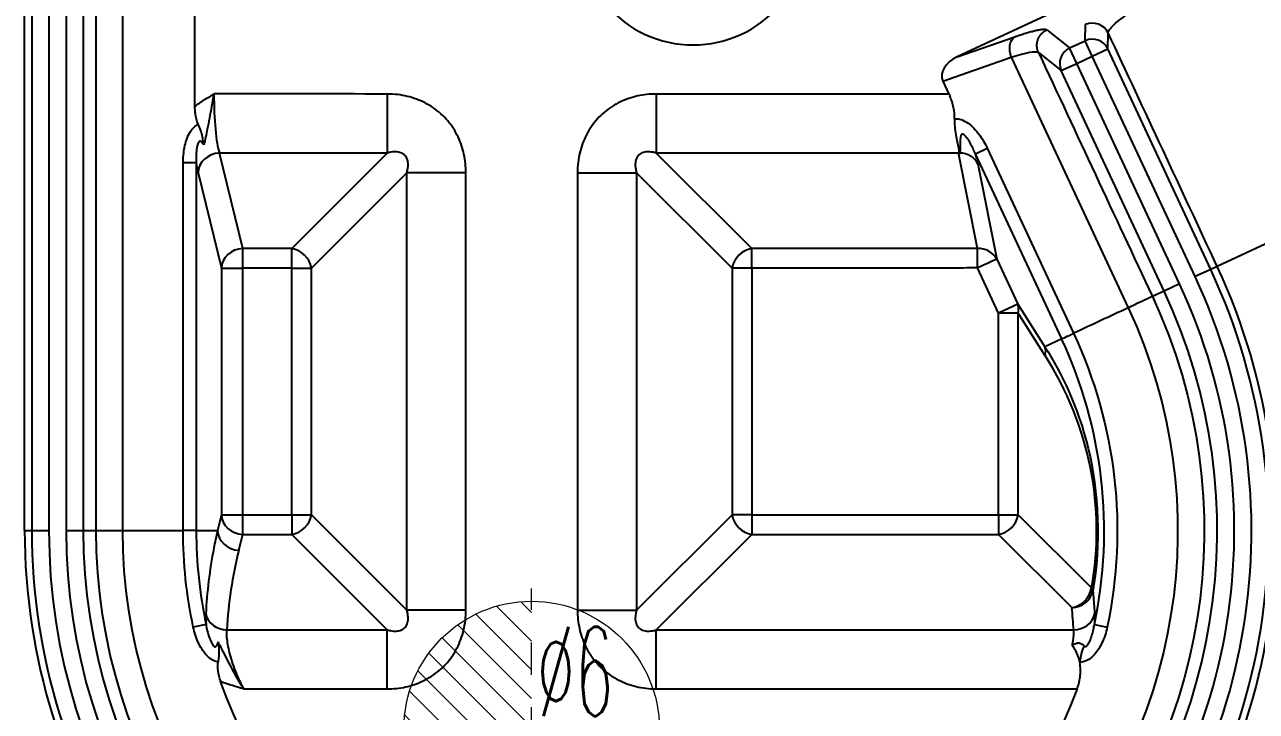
# Model space of a CAD drawing. Header units: millimetres. Extents: x 2595 to 3308, y 1499 to 1823.
# Drawn here: x 2704.09 to 2733.02, y 1628.77 to 1644.91 of the extents above; entities that cross this region are included whole.
import ezdxf
from ezdxf.lldxf.tags import DXFTag

# ---------------------------------------------------------------- set-up
doc = ezdxf.new("R2010")
doc.units = ezdxf.units.MM
doc.linetypes.add('CENTER', pattern=[2, 1.25, -0.25, 0.25, -0.25])
doc.layers.add('5', color=7, linetype='Continuous', true_color=0xffffff)
doc.layers.add('epin', color=13, linetype='Continuous', lineweight=9)
doc.styles.add('TXT05', font='txt.shx', dxfattribs={"width": 0.5, "bigfont": 'gbcbig.shx'})
tags = doc.linetypes.add('DASHED', pattern=[25.72, 12.86, -12.86]).pattern_tags.tags
tags[6:7] = [DXFTag(74, 4), DXFTag(75, 0), DXFTag(340, '0'), DXFTag(46, 0.0), DXFTag(50, 0.0), DXFTag(44, 0.0), DXFTag(45, 0.0)]
tags[4:5] = [DXFTag(74, 4), DXFTag(75, 0), DXFTag(340, '0'), DXFTag(46, 0.0), DXFTag(50, 0.0), DXFTag(44, 0.0), DXFTag(45, 0.0)]

# ---------------------------------------------------------------- blocks, each defined once
blk = doc.blocks.new('epin_ejp_6')
at = {"layer": 'epin'}
h = blk.add_hatch(dxfattribs=at)
h.set_pattern_fill('_ANSI31', color=123, scale=0.15, angle=90, style=0)
h.set_pattern_definition([(135, (-2656.51364, 153.2396), (-0.336759605, -0.336759605), [])])
h.paths.add_polyline_path([(0, 3, 0.414214), (-3, 0), (0, 0)])
h.paths.add_polyline_path([(3, 0), (0, 0), (0, -3, 0.414214)])
at = {"layer": 'epin', "color": 1, "linetype": 'CENTER', "ltscale": 3.048}
for p, q in [((0, -3.3), (0, 3.3)), ((-3.3, 0), (3.3, 0))]:
    blk.add_line(p, q, dxfattribs=at)
at = {"layer": 'epin'}
blk.add_circle((0, 0), 3, dxfattribs=at)
at = {"layer": 'epin', "color": 6, "style": 'TXT05', "width": 0.5}
blk.add_text('%%c6', height=2.1, dxfattribs=at).set_placement((0.12, 0.3))

msp = doc.modelspace()

# ---------------------------------------------------------------- linework, layer by layer
at = {"layer": '5', "color": 7, "linetype": 'Continuous'}
for p, q in [((2704.26, 1677.283), (2704.26, 1633.019)), ((2704.662, 1677.283), (2704.662, 1633.019)), ((2705.065, 1677.283), (2705.065, 1633.019)), ((2705.467, 1677.283), (2705.467, 1633.019)), ((2705.772, 1633.019), (2705.772, 1663.428)), ((2704.091, 1633.019), (2704.091, 1659.711)), ((2733.675, 1647.733), (2725.989, 1644.149)), ((2708.09, 1642.992), (2708.09, 1645.899)), ((2728.997, 1644.532), (2729.007, 1644.909)), ((2725.989, 1644.149), (2727.346, 1644.624)), ((2728.097, 1644.786), (2728.631, 1644.361)), ((2729.53, 1644.339), (2729.54, 1644.716)), ((2727.902, 1644.253), (2728.436, 1643.828)), ((2728.631, 1644.361), (2728.997, 1644.532)), ((2728.8, 1643.998), (2728.631, 1644.361)), ((2729.166, 1644.169), (2728.997, 1644.532)), ((2729.166, 1644.169), (2729.53, 1644.339)), ((2731.946, 1639.157), (2729.53, 1644.339)), ((2725.657, 1643.582), (2727.264, 1644.144)), ((2727.264, 1644.144), (2730.011, 1638.254)), ((2728.436, 1643.828), (2728.8, 1643.998)), ((2728.8, 1643.998), (2729.166, 1644.169)), ((2731.216, 1638.817), (2728.8, 1643.998)), ((2731.582, 1638.987), (2729.166, 1644.169)), ((2730.852, 1638.647), (2728.436, 1643.828)), ((2725.657, 1643.582), (2725.799, 1643.278)), ((2712.607, 1643.278), (2712.607, 1641.891)), ((2725.799, 1643.278), (2718.924, 1643.278)), ((2718.924, 1643.278), (2718.924, 1641.891)), ((2726.419, 1641.874), (2726.698, 1642.004)), ((2726.698, 1642.004), (2728.726, 1637.655)), ((2738.291, 1642.115), (2732.099, 1639.228)), ((2708.121, 1641.662), (2707.813, 1641.662)), ((2707.813, 1633.019), (2707.813, 1641.662)), ((2708.121, 1641.662), (2708.121, 1633.019)), ((2709.213, 1639.648), (2708.664, 1641.891)), ((2712.607, 1641.891), (2708.664, 1641.891)), ((2712.607, 1641.891), (2710.363, 1639.648)), ((2718.924, 1641.891), (2721.168, 1639.648)), ((2726.041, 1641.891), (2718.924, 1641.891)), ((2726.468, 1639.648), (2726.033, 1641.86)), ((2728.447, 1637.525), (2726.419, 1641.874)), ((2708.164, 1641.429), (2708.713, 1639.186)), ((2713.069, 1641.429), (2710.826, 1639.186)), ((2714.455, 1641.429), (2713.069, 1641.429)), ((2713.069, 1631.148), (2713.069, 1641.429)), ((2714.455, 1631.148), (2714.455, 1641.429)), ((2717.076, 1641.429), (2717.076, 1631.148)), ((2717.076, 1641.429), (2718.462, 1641.429)), ((2718.462, 1641.429), (2720.705, 1639.186)), ((2718.462, 1641.429), (2718.462, 1631.148)), ((2726.481, 1641.641), (2726.921, 1639.398)), ((2710.363, 1639.648), (2709.213, 1639.648)), ((2709.213, 1639.186), (2709.213, 1639.648)), ((2710.363, 1639.186), (2710.363, 1639.648)), ((2726.468, 1639.648), (2721.168, 1639.648)), ((2721.168, 1639.186), (2721.168, 1639.648)), ((2726.468, 1639.19), (2726.468, 1639.648)), ((2726.92, 1639.399), (2727.416, 1638.337)), ((2708.713, 1639.186), (2709.213, 1639.186)), ((2708.713, 1639.186), (2708.713, 1633.391)), ((2710.363, 1639.186), (2709.213, 1639.186)), ((2709.213, 1633.391), (2709.213, 1639.186)), ((2710.363, 1633.391), (2710.363, 1639.186)), ((2710.363, 1639.186), (2710.826, 1639.186)), ((2710.826, 1633.391), (2710.826, 1639.186)), ((2720.705, 1639.186), (2720.705, 1633.391)), ((2721.168, 1639.186), (2720.705, 1639.186)), ((2721.168, 1639.186), (2721.168, 1633.391)), ((2726.962, 1638.125), (2726.466, 1639.19)), ((2731.946, 1639.157), (2731.582, 1638.987)), ((2732.099, 1639.228), (2731.946, 1639.157)), ((2731.216, 1638.817), (2730.852, 1638.647)), ((2730.852, 1638.647), (2730.576, 1638.518)), ((2727.416, 1638.337), (2726.962, 1638.125)), ((2727.416, 1638.337), (2728.052, 1637.341)), ((2726.962, 1633.391), (2726.962, 1638.125)), ((2727.425, 1638.125), (2726.962, 1638.125)), ((2727.425, 1633.391), (2727.425, 1638.125)), ((2728.061, 1637.129), (2727.425, 1638.125)), ((2728.447, 1637.525), (2728.052, 1637.341)), ((2708.713, 1633.391), (2708.622, 1633.019)), ((2708.713, 1633.391), (2709.213, 1633.391)), ((2709.213, 1632.929), (2709.213, 1633.391)), ((2709.213, 1633.391), (2710.363, 1633.391)), ((2710.363, 1633.391), (2710.826, 1633.391)), ((2710.363, 1633.391), (2710.363, 1632.929)), ((2713.069, 1631.148), (2710.826, 1633.391)), ((2718.462, 1631.148), (2720.705, 1633.391)), ((2721.168, 1633.391), (2720.705, 1633.391)), ((2721.168, 1633.391), (2721.168, 1632.929)), ((2721.168, 1633.391), (2726.962, 1633.391)), ((2726.962, 1633.391), (2727.425, 1633.391)), ((2726.962, 1633.391), (2726.962, 1632.929)), ((2729.146, 1631.67), (2727.425, 1633.391)), ((2704.091, 1633.019), (2704.26, 1633.019)), ((2704.26, 1633.019), (2704.662, 1633.019)), ((2705.065, 1633.019), (2705.467, 1633.019)), ((2705.467, 1633.019), (2705.772, 1633.019)), ((2709.122, 1632.557), (2709.213, 1632.929)), ((2709.213, 1632.929), (2710.363, 1632.929)), ((2712.607, 1630.686), (2710.363, 1632.929)), ((2718.924, 1630.686), (2721.168, 1632.929)), ((2721.168, 1632.929), (2726.962, 1632.929)), ((2728.684, 1631.208), (2726.962, 1632.929)), ((2714.455, 1631.148), (2713.069, 1631.148)), ((2717.076, 1631.148), (2718.462, 1631.148)), ((2708.352, 1630.811), (2708.051, 1630.747)), ((2708.839, 1630.686), (2712.607, 1630.686)), ((2712.607, 1629.299), (2712.607, 1630.686)), ((2718.924, 1629.299), (2718.924, 1630.686)), ((2718.924, 1630.686), (2728.728, 1630.686)), ((2729.215, 1630.811), (2729.516, 1630.747)), ((2709.234, 1629.3), (2712.607, 1629.299)), ((2718.924, 1629.299), (2728.809, 1629.299))]:
    msp.add_line(p, q, dxfattribs=at)
at = {"layer": '5', "color": 7, "linetype": 'DASHED'}
for radius, end in [(100.626, 234.0354), (100.625, 234.03501)]:
    msp.add_arc((2754.999, 1673.259), radius, 102.90589, end, dxfattribs=at)
at = {"layer": '5', "color": 7, "linetype": 'Continuous'}
for centre, radius, start, end in [((2754.999, 1673.259), 100.6, 102.90589, 234.03401), ((2754.999, 1673.259), 100.123, 102.90589, 234.02644), ((2754.999, 1673.259), 99.119, 102.39547, 234.08239), ((2754.999, 1667.223), 85.99, 192.44405, 257.55596), ((2754.999, 1667.223), 84.657, 193.18178, 256.81814), ((2754.999, 1667.223), 82.318, 194.94026, 255.05974), ((2719.789, 1647.103), 2.672, 220.2252, 319.7748), ((2718.783, 1633.019), 23.828, 180, 25), ((2718.783, 1633.019), 23.204, 180, 25), ((2718.783, 1633.019), 22.9, 180, 25), ((2718.783, 1633.019), 22.498, 180, 25), ((2718.783, 1633.019), 22.094, 180, 25), ((2718.783, 1633.019), 21.692, 180, 25), ((2718.783, 1633.019), 21.524, 180, 25), ((2718.783, 1633.019), 14.692, 180, 25), ((2718.783, 1633.019), 14.524, 180, 25), ((2718.783, 1633.019), 14.122, 180, 25), ((2718.783, 1633.019), 13.718, 180, 25), ((2718.783, 1633.019), 13.316, 180, 25), ((2718.783, 1633.019), 10.662, 348.0479, 25), ((2718.783, 1633.019), 10.662, 180, 191.9521)]:
    msp.add_arc(centre, radius, start, end, dxfattribs=at)
at = {"layer": '5', "color": 7, "linetype": 'Continuous', "extrusion": (0, 0, -1)}
for centre, radius, start, end in [((-2754.999, 1673.259), 99.621, 305.95801, 77.60453), ((-2754.999, 1673.259), 99.091, 305.91463, 77.59545), ((-2754.999, 1667.223), 81.429, 292.17868, 345.05974), ((-2718.783, 1633.019), 13.012, 155, 0), ((-2718.783, 1633.019), 12.388, 155, 360), ((-2718.783, 1633.019), 10.97, 155, 191.9521), ((-2718.783, 1633.019), 10.97, 348.0479, 0), ((-2718.783, 1633.019), 10.694, 200.3561, 340.6248)]:
    msp.add_arc(centre, radius, start, end, dxfattribs=at)
at = {"layer": '5', "color": 7, "linetype": 'Continuous'}
for centre, major_axis, ratio, start_param, end_param in [((2729.166, 1644.169), (-0.402, 0.011), 0.993174, 3.606882, 5.172208), ((2728.8, 1643.998), (0.25, 0.315), 0.993174, 1.110978, 2.676303), ((2726.2, 1643.801), (0.553, 0.194), 0.68656, 1.715062, 3.209964), ((2708.748, 1643.278), (0, -1.509), 0.140139, 4.707351, 5.877351), ((2708.247, 1643.278), (0, -2.012), 0.105104, 5.644542, 5.877351), ((2708.664, 1641.429), (-0.489, -0.12), 0.914519, 4.492315, 6.021833), ((2726.141, 1640.848), (0.115, 1.171), 0.330001, 0.504943, 0.560775), ((2726.111, 1642.816), (-0.347, 0.944), 0.68706, 2.5565, 2.57468), ((2726.027, 1641.429), (0.494, 0.097), 0.916024, 0.263632, 1.336949), ((2725.527, 1643.489), (0.948, -2.01), 0.095068, 0.361039, 0.593849), ((2709.213, 1639.186), (-0.489, -0.12), 0.914519, 4.492315, 6.021833), ((2710.363, 1639.186), (0.356, -0.356), 0.854588, 0.863645, 2.277948), ((2721.168, 1639.186), (0.356, 0.356), 0.854588, 0.863645, 2.277948), ((2726.468, 1639.186), (0.494, 0.097), 0.916024, 0.272522, 1.392781), ((2726.962, 1638.125), (0.424, 0.271), 0.781524, 5.598027, 6.114844), ((2727.598, 1637.129), (0.424, 0.271), 0.781524, 5.598027, 6.114844), ((2721.215, 1633.019), (8.052, 0), 0.969623, 6.1095, 6.837663), ((2709.213, 1633.391), (-0.489, 0.12), 0.914519, 0.261352, 1.79087), ((2710.363, 1633.391), (-0.356, -0.356), 0.854588, 0.863645, 2.277948), ((2721.168, 1633.391), (-0.356, 0.356), 0.854588, 0.863645, 2.277948), ((2726.962, 1633.391), (-0.356, -0.356), 0.854588, 0.863645, 2.277948), ((2709.122, 1633.019), (0.489, -0.12), 0.914519, 3.402945, 4.932463), ((2718.783, 1630.043), (0, -10.277), 0.969623, 4.465275, 4.649829), ((2728.684, 1631.67), (-0.356, -0.356), 0.854588, 0.863645, 2.277948), ((2728.684, 1631.67), (0.5, 0.055), 0.917899, 4.611227, 6.01662), ((2728.684, 1631.67), (0.495, -0.09), 0.382823, 0.113391, 0.441548), ((2708.839, 1631.148), (0.502, -0.03), 0.918509, 3.409135, 4.76812), ((2718.783, 1630.043), (0, -10.277), 0.969623, 1.633356, 1.684358), ((2728.728, 1631.148), (-0.502, -0.03), 0.918509, 1.515065, 2.874051), ((2729.532, 1629.721), (0.058, -1.004), 0.664625, 4.047231, 4.470186)]:
    msp.add_ellipse(centre, major_axis=major_axis, ratio=ratio, start_param=start_param, end_param=end_param, dxfattribs=at)
for points, degree in [([(2706.396, 1633.019), (2706.396, 1643.136), (2706.397, 1653.253), (2706.398, 1663.369)], 3), ([(2729.54, 1644.716), (2729.451, 1644.905), (2729.197, 1644.997), (2729.007, 1644.909)], 3), ([(2727.264, 1644.144), (2727.189, 1644.33), (2727.227, 1644.552), (2727.346, 1644.624)], 3), ([(2727.346, 1644.624), (2727.664, 1644.735), (2728.054, 1644.82), (2728.097, 1644.786)], 2), ([(2732.099, 1639.228), (2731.246, 1641.058), (2730.393, 1642.887), (2729.54, 1644.716)], 3), ([(2727.264, 1644.144), (2727.618, 1644.261), (2727.851, 1644.3), (2727.902, 1644.253)], 3), ([(2727.902, 1644.253), (2728.793, 1642.342), (2729.685, 1640.43), (2730.576, 1638.518)], 3), ([(2712.607, 1643.278), (2711.25, 1643.28), (2709.893, 1643.283), (2708.536, 1643.285)], 3), ([(2714.455, 1641.429), (2714.455, 1641.503), (2714.448, 1641.65), (2714.413, 1641.863), (2714.356, 1642.071), (2714.274, 1642.272), (2714.166, 1642.467), (2714.031, 1642.651), (2713.871, 1642.816), (2713.692, 1642.957), (2713.5, 1643.072), (2713.296, 1643.162), (2713.079, 1643.228), (2712.851, 1643.268), (2712.69, 1643.278), (2712.607, 1643.278)], 3), ([(2718.924, 1643.278), (2718.85, 1643.278), (2718.704, 1643.27), (2718.491, 1643.236), (2718.283, 1643.178), (2718.081, 1643.097), (2717.887, 1642.989), (2717.703, 1642.853), (2717.537, 1642.693), (2717.396, 1642.515), (2717.282, 1642.323), (2717.191, 1642.118), (2717.126, 1641.901), (2717.085, 1641.674), (2717.076, 1641.512), (2717.076, 1641.429)], 3), ([(2725.825, 1643.236), (2725.817, 1643.25), (2725.808, 1643.264), (2725.799, 1643.278)], 3), ([(2713.069, 1641.429), (2713.076, 1641.455), (2713.088, 1641.506), (2713.098, 1641.577), (2713.099, 1641.644), (2713.091, 1641.707), (2713.072, 1641.764), (2713.043, 1641.815), (2713.004, 1641.857), (2712.955, 1641.888), (2712.9, 1641.909), (2712.837, 1641.92), (2712.767, 1641.921), (2712.692, 1641.913), (2712.636, 1641.9), (2712.607, 1641.891)], 3), ([(2718.924, 1641.891), (2718.898, 1641.899), (2718.848, 1641.911), (2718.776, 1641.92), (2718.709, 1641.921), (2718.647, 1641.913), (2718.589, 1641.895), (2718.538, 1641.866), (2718.496, 1641.826), (2718.465, 1641.778), (2718.444, 1641.722), (2718.433, 1641.659), (2718.432, 1641.59), (2718.441, 1641.514), (2718.454, 1641.458), (2718.462, 1641.429)], 3), ([(2726.041, 1641.891), (2726.042, 1641.893), (2726.042, 1641.895), (2726.042, 1641.897)], 3), ([(2726.921, 1639.397), (2726.897, 1639.388), (2726.691, 1639.293), (2726.468, 1639.19)], 3), ([(2726.466, 1639.19), (2721.168, 1639.186)], 1), ([(2730.576, 1638.518), (2730.552, 1638.507), (2730.345, 1638.41), (2730.01, 1638.254)], 3), ([(2730.01, 1638.254), (2729.582, 1638.054), (2729.154, 1637.855), (2728.726, 1637.655)], 3), ([(2728.447, 1637.525), (2728.469, 1637.535), (2728.57, 1637.582), (2728.726, 1637.655)], 3), ([(2705.772, 1633.019), (2705.798, 1633.019), (2706.026, 1633.019), (2706.396, 1633.019)], 3), ([(2706.396, 1633.019), (2707.813, 1633.019)], 1), ([(2708.121, 1633.019), (2708.096, 1633.019), (2707.985, 1633.019), (2707.813, 1633.019)], 3), ([(2708.121, 1633.019), (2708.288, 1633.019), (2708.455, 1633.019), (2708.622, 1633.019)], 3), ([(2708.347, 1631.055), (2708.344, 1630.99), (2708.345, 1630.908), (2708.352, 1630.811)], 3), ([(2712.607, 1630.686), (2712.633, 1630.678), (2712.683, 1630.666), (2712.755, 1630.656), (2712.822, 1630.656), (2712.884, 1630.664), (2712.942, 1630.682), (2712.993, 1630.711), (2713.035, 1630.751), (2713.066, 1630.799), (2713.087, 1630.855), (2713.098, 1630.917), (2713.099, 1630.987), (2713.09, 1631.063), (2713.077, 1631.119), (2713.069, 1631.148)], 3), ([(2712.607, 1629.299), (2712.681, 1629.299), (2712.827, 1629.307), (2713.04, 1629.341), (2713.248, 1629.398), (2713.45, 1629.48), (2713.644, 1629.588), (2713.828, 1629.724), (2713.994, 1629.884), (2714.135, 1630.062), (2714.249, 1630.254), (2714.34, 1630.459), (2714.405, 1630.675), (2714.446, 1630.903), (2714.455, 1631.065), (2714.455, 1631.148)], 3), ([(2717.076, 1631.148), (2717.076, 1631.073), (2717.083, 1630.927), (2717.118, 1630.714), (2717.175, 1630.506), (2717.257, 1630.305), (2717.365, 1630.11), (2717.5, 1629.926), (2717.66, 1629.761), (2717.839, 1629.62), (2718.031, 1629.505), (2718.235, 1629.415), (2718.452, 1629.349), (2718.68, 1629.309), (2718.841, 1629.299), (2718.924, 1629.299)], 3), ([(2718.462, 1631.148), (2718.455, 1631.122), (2718.443, 1631.071), (2718.433, 1631), (2718.432, 1630.932), (2718.44, 1630.87), (2718.459, 1630.813), (2718.488, 1630.762), (2718.527, 1630.72), (2718.576, 1630.688), (2718.631, 1630.667), (2718.694, 1630.656), (2718.764, 1630.655), (2718.839, 1630.664), (2718.895, 1630.677), (2718.924, 1630.686)], 3), ([(2729.22, 1631.055), (2729.223, 1630.99), (2729.222, 1630.908), (2729.215, 1630.811)], 3)]:
    msp.add_open_spline(points, degree=degree, dxfattribs=at)
for points, knots in [([(2729.54, 1644.717), (2729.54, 1644.738), (2729.572, 1644.819), (2729.8, 1645.031), (2730.341, 1645.392), (2731.092, 1645.821), (2731.987, 1646.279), (2732.942, 1646.725), (2733.87, 1647.117), (2734.685, 1647.419), (2735.313, 1647.604), (2735.63, 1647.645), (2735.715, 1647.618), (2735.731, 1647.604)], [0, 0, 0, 0, 0.047356, 0.148303, 0.248791, 0.348941, 0.449025, 0.548958, 0.649028, 0.749234, 0.849537, 0.950717, 1, 1, 1, 1]), ([(2708.09, 1642.992), (2708.16, 1643.043), (2708.232, 1643.092), (2708.379, 1643.185), (2708.454, 1643.23), (2708.532, 1643.275), (2708.534, 1643.276), (2708.536, 1643.278)], [0, 0, 0, 0, 0.491873, 0.491873, 0.985352, 0.985352, 1, 1, 1, 1]), ([(2708.536, 1643.278), (2708.536, 1643.275), (2708.535, 1643.272), (2708.516, 1643.174), (2708.498, 1643.077), (2708.447, 1642.799), (2708.415, 1642.62), (2708.355, 1642.323), (2708.327, 1642.199), (2708.298, 1642.081)], [0, 0, 0, 0, 0.006256, 0.006256, 0.22916, 0.22916, 0.662946, 0.662946, 1, 1, 1, 1]), ([(2725.933, 1642.694), (2725.929, 1642.782), (2725.922, 1642.962), (2725.856, 1643.142), (2725.822, 1643.235)], [0, 0, 0, 0, 0.487472, 1, 1, 1, 1]), ([(2708.167, 1642.572), (2708.135, 1642.644), (2708.113, 1642.728), (2708.093, 1642.87), (2708.09, 1642.931), (2708.09, 1642.992)], [0, 0, 0, 0, 0.587752, 0.587752, 1, 1, 1, 1]), ([(2707.813, 1641.662), (2707.813, 1641.784), (2707.824, 1641.906), (2707.871, 1642.141), (2707.908, 1642.257), (2707.997, 1642.418), (2708.041, 1642.475), (2708.114, 1642.539), (2708.14, 1642.557), (2708.167, 1642.572)], [0, 0, 0, 0, 0.333794, 0.333794, 0.672092, 0.672092, 0.891596, 0.891596, 1, 1, 1, 1]), ([(2708.298, 1642.081), (2708.298, 1642.082), (2708.298, 1642.084), (2708.292, 1642.145), (2708.283, 1642.21), (2708.246, 1642.371), (2708.213, 1642.471), (2708.167, 1642.572)], [0, 0, 0, 0, 0.009453, 0.009453, 0.427056, 0.427056, 1, 1, 1, 1]), ([(2726.042, 1641.897), (2726.038, 1641.96), (2726.023, 1642.045), (2725.982, 1642.252), (2725.954, 1642.377), (2725.936, 1642.572), (2725.933, 1642.632), (2725.935, 1642.693)], [0, 0, 0, 0, 0.406601, 0.406601, 0.826982, 0.826982, 1, 1, 1, 1]), ([(2725.936, 1642.693), (2725.984, 1642.697), (2726.034, 1642.692), (2726.14, 1642.659), (2726.196, 1642.63), (2726.344, 1642.526), (2726.431, 1642.432), (2726.58, 1642.231), (2726.644, 1642.119), (2726.698, 1642.004)], [0, 0, 0, 0, 0.162968, 0.162968, 0.344651, 0.344651, 0.674674, 0.674674, 1, 1, 1, 1]), ([(2726.419, 1641.874), (2726.386, 1641.957), (2726.346, 1642.043), (2726.273, 1642.17), (2726.247, 1642.212), (2726.201, 1642.273), (2726.184, 1642.293), (2726.158, 1642.317), (2726.151, 1642.322), (2726.139, 1642.33), (2726.134, 1642.333), (2726.124, 1642.336), (2726.119, 1642.337), (2726.111, 1642.336), (2726.108, 1642.335), (2726.099, 1642.331), (2726.095, 1642.327), (2726.081, 1642.307), (2726.077, 1642.287), (2726.058, 1642.173), (2726.066, 1642.076), (2726.062, 1641.959), (2726.06, 1641.922), (2726.055, 1641.891)], [0, 0, 0, 0, 0.215266, 0.215266, 0.322491, 0.322491, 0.376348, 0.376348, 0.395497, 0.395497, 0.408078, 0.408078, 0.420798, 0.420798, 0.432066, 0.432066, 0.452939, 0.452939, 0.519256, 0.519256, 0.834135, 0.834135, 1, 1, 1, 1]), ([(2708.298, 1642.081), (2708.289, 1642.096), (2708.28, 1642.111), (2708.261, 1642.135), (2708.253, 1642.145), (2708.236, 1642.16), (2708.227, 1642.167), (2708.213, 1642.17), (2708.209, 1642.17), (2708.2, 1642.168), (2708.196, 1642.166), (2708.187, 1642.16), (2708.183, 1642.156), (2708.175, 1642.145), (2708.171, 1642.137), (2708.161, 1642.116), (2708.156, 1642.101), (2708.138, 1642.039), (2708.131, 1641.991), (2708.116, 1641.847), (2708.116, 1641.752), (2708.121, 1641.662)], [0, 0, 0, 0, 0.11094, 0.11094, 0.191276, 0.191276, 0.259924, 0.259924, 0.286549, 0.286549, 0.313652, 0.313652, 0.337291, 0.337291, 0.368644, 0.368644, 0.426844, 0.426844, 0.611847, 0.611847, 1, 1, 1, 1]), ([(2726.033, 1641.86), (2726.034, 1641.861), (2726.034, 1641.862), (2726.037, 1641.873), (2726.039, 1641.882), (2726.041, 1641.891)], [0, 0, 0, 0, 0.110127, 0.110127, 1, 1, 1, 1]), ([(2728.052, 1637.341), (2728.451, 1636.706), (2728.82, 1635.959), (2729.318, 1633.949), (2729.372, 1632.681), (2729.179, 1631.602)], [0, 0, 0, 0, 0.5, 0.5, 1, 1, 1, 1]), ([(2708.622, 1633.019), (2708.59, 1632.881), (2708.56, 1632.744), (2708.434, 1632.09), (2708.373, 1631.572), (2708.347, 1631.055)], [0, 0, 0, 0, 0.210154, 0.210154, 1, 1, 1, 1]), ([(2729.179, 1631.602), (2729.193, 1631.465), (2729.204, 1631.327), (2729.215, 1631.145), (2729.218, 1631.1), (2729.22, 1631.055)], [0, 0, 0, 0, 0.754708, 0.754708, 1, 1, 1, 1]), ([(2708.635, 1629.931), (2708.602, 1629.937), (2708.569, 1629.947), (2708.519, 1629.97), (2708.503, 1629.979), (2708.434, 1630.022), (2708.384, 1630.067), (2708.275, 1630.192), (2708.219, 1630.283), (2708.119, 1630.494), (2708.078, 1630.62), (2708.051, 1630.747)], [0, 0, 0, 0, 0.115659, 0.115659, 0.174816, 0.174816, 0.368357, 0.368357, 0.653669, 0.653669, 1, 1, 1, 1]), ([(2708.352, 1630.811), (2708.367, 1630.715), (2708.39, 1630.615), (2708.442, 1630.466), (2708.462, 1630.415), (2708.496, 1630.354), (2708.504, 1630.341), (2708.518, 1630.322), (2708.525, 1630.314), (2708.536, 1630.303), (2708.541, 1630.299), (2708.551, 1630.294), (2708.556, 1630.292), (2708.564, 1630.29), (2708.568, 1630.29), (2708.577, 1630.292), (2708.583, 1630.296), (2708.601, 1630.312), (2708.609, 1630.33), (2708.623, 1630.366), (2708.629, 1630.385), (2708.634, 1630.403)], [0, 0, 0, 0, 0.393217, 0.393217, 0.589327, 0.589327, 0.641511, 0.641511, 0.675827, 0.675827, 0.698927, 0.698927, 0.722344, 0.722344, 0.742358, 0.742358, 0.778142, 0.778142, 0.891056, 0.891056, 1, 1, 1, 1]), ([(2709.234, 1629.3), (2709.182, 1629.402), (2709.133, 1629.506), (2709.025, 1629.759), (2708.972, 1629.91), (2708.894, 1630.186), (2708.867, 1630.316), (2708.837, 1630.532), (2708.833, 1630.622), (2708.839, 1630.686)], [0, 0, 0, 0, 0.188032, 0.188032, 0.461258, 0.461258, 0.731513, 0.731513, 1, 1, 1, 1]), ([(2728.698, 1630.319), (2728.705, 1630.355), (2728.711, 1630.391), (2728.73, 1630.532), (2728.734, 1630.622), (2728.728, 1630.686)], [0, 0, 0, 0, 0.234694, 0.234694, 1, 1, 1, 1]), ([(2729.516, 1630.747), (2729.489, 1630.62), (2729.448, 1630.494), (2729.348, 1630.283), (2729.292, 1630.192), (2729.183, 1630.067), (2729.133, 1630.022), (2729.027, 1629.956), (2728.968, 1629.935), (2728.898, 1629.925), (2728.884, 1629.924), (2728.87, 1629.924)], [0, 0, 0, 0, 0.322527, 0.322527, 0.58823, 0.58823, 0.768469, 0.768469, 0.954498, 0.954498, 1, 1, 1, 1]), ([(2728.971, 1630.31), (2728.974, 1630.306), (2728.978, 1630.302), (2728.985, 1630.295), (2728.989, 1630.293), (2728.998, 1630.29), (2729.002, 1630.29), (2729.012, 1630.292), (2729.017, 1630.294), (2729.027, 1630.3), (2729.032, 1630.304), (2729.045, 1630.317), (2729.052, 1630.326), (2729.077, 1630.362), (2729.092, 1630.391), (2729.146, 1630.512), (2729.173, 1630.606), (2729.202, 1630.735), (2729.209, 1630.773), (2729.215, 1630.811)], [0, 0, 0, 0, 0.039304, 0.039304, 0.073661, 0.073661, 0.102866, 0.102866, 0.132472, 0.132472, 0.162871, 0.162871, 0.213008, 0.213008, 0.356098, 0.356098, 0.809083, 0.809083, 1, 1, 1, 1]), ([(2708.634, 1630.403), (2708.635, 1630.402), (2708.635, 1630.4), (2708.642, 1630.347), (2708.648, 1630.292), (2708.656, 1630.14), (2708.651, 1630.037), (2708.635, 1629.931)], [0, 0, 0, 0, 0.010387, 0.010387, 0.390236, 0.390236, 1, 1, 1, 1]), ([(2708.634, 1630.403), (2708.652, 1630.368), (2708.67, 1630.332), (2708.707, 1630.259), (2708.726, 1630.221), (2708.836, 1630.003), (2708.935, 1629.807), (2709.104, 1629.509), (2709.166, 1629.407), (2709.232, 1629.304), (2709.233, 1629.302), (2709.235, 1629.299)], [0, 0, 0, 0, 0.105433, 0.105433, 0.213208, 0.213208, 0.727556, 0.727556, 0.993413, 0.993413, 1, 1, 1, 1]), ([(2728.698, 1630.319), (2728.699, 1630.319), (2728.7, 1630.32), (2728.706, 1630.324), (2728.71, 1630.328), (2728.72, 1630.335), (2728.725, 1630.338), (2728.745, 1630.35), (2728.76, 1630.359), (2728.786, 1630.369), (2728.797, 1630.372), (2728.819, 1630.377), (2728.831, 1630.379), (2728.853, 1630.379), (2728.863, 1630.378), (2728.889, 1630.372), (2728.902, 1630.367), (2728.926, 1630.354), (2728.936, 1630.346), (2728.955, 1630.33), (2728.963, 1630.32), (2728.971, 1630.31)], [0, 0, 0, 0, 0.010284, 0.010284, 0.06281, 0.06281, 0.11516, 0.11516, 0.257413, 0.257413, 0.339695, 0.339695, 0.433024, 0.433024, 0.525159, 0.525159, 0.680528, 0.680528, 0.834227, 0.834227, 1, 1, 1, 1]), ([(2728.87, 1629.924), (2728.862, 1629.966), (2728.851, 1630.008), (2728.804, 1630.149), (2728.756, 1630.24), (2728.698, 1630.319)], [0, 0, 0, 0, 0.281232, 0.281232, 1, 1, 1, 1]), ([(2708.696, 1629.471), (2708.666, 1629.554), (2708.644, 1629.641), (2708.626, 1629.796), (2708.625, 1629.866), (2708.635, 1629.931)], [0, 0, 0, 0, 0.554156, 0.554156, 1, 1, 1, 1]), ([(2728.809, 1629.299), (2728.824, 1629.338), (2728.837, 1629.378), (2728.876, 1629.526), (2728.891, 1629.638), (2728.888, 1629.806), (2728.881, 1629.866), (2728.87, 1629.924)], [0, 0, 0, 0, 0.190497, 0.190497, 0.704539, 0.704539, 1, 1, 1, 1]), ([(2709.235, 1629.299), (2709.233, 1629.3), (2709.23, 1629.3), (2709.142, 1629.324), (2709.057, 1629.348), (2708.879, 1629.404), (2708.787, 1629.435), (2708.696, 1629.471)], [0, 0, 0, 0, 0.013714, 0.013714, 0.482073, 0.482073, 1, 1, 1, 1])]:
    msp.add_open_spline(points, degree=3, knots=knots, dxfattribs=at)
msp.add_rational_spline([(2727.902, 1644.253), (2727.855, 1644.354), (2727.854, 1644.462), (2727.89, 1644.559), (2727.926, 1644.657), (2727.996, 1644.738), (2728.097, 1644.786)], [1.00350646615, 1.02026295771, 1.09707564214, 1.23394451945, 1.09707445398, 1.02026162408, 1.00350602977], degree=3, knots=[0, 0, 0, 0, 0.499998, 0.499998, 0.499998, 1, 1, 1, 1], dxfattribs=at)

# ---------------------------------------------------------------- block references
at = {"layer": 'epin'}
msp.add_blockref('epin_ejp_6', (2715.998, 1628.358), dxfattribs=at)

doc.saveas('drawing.dxf')
